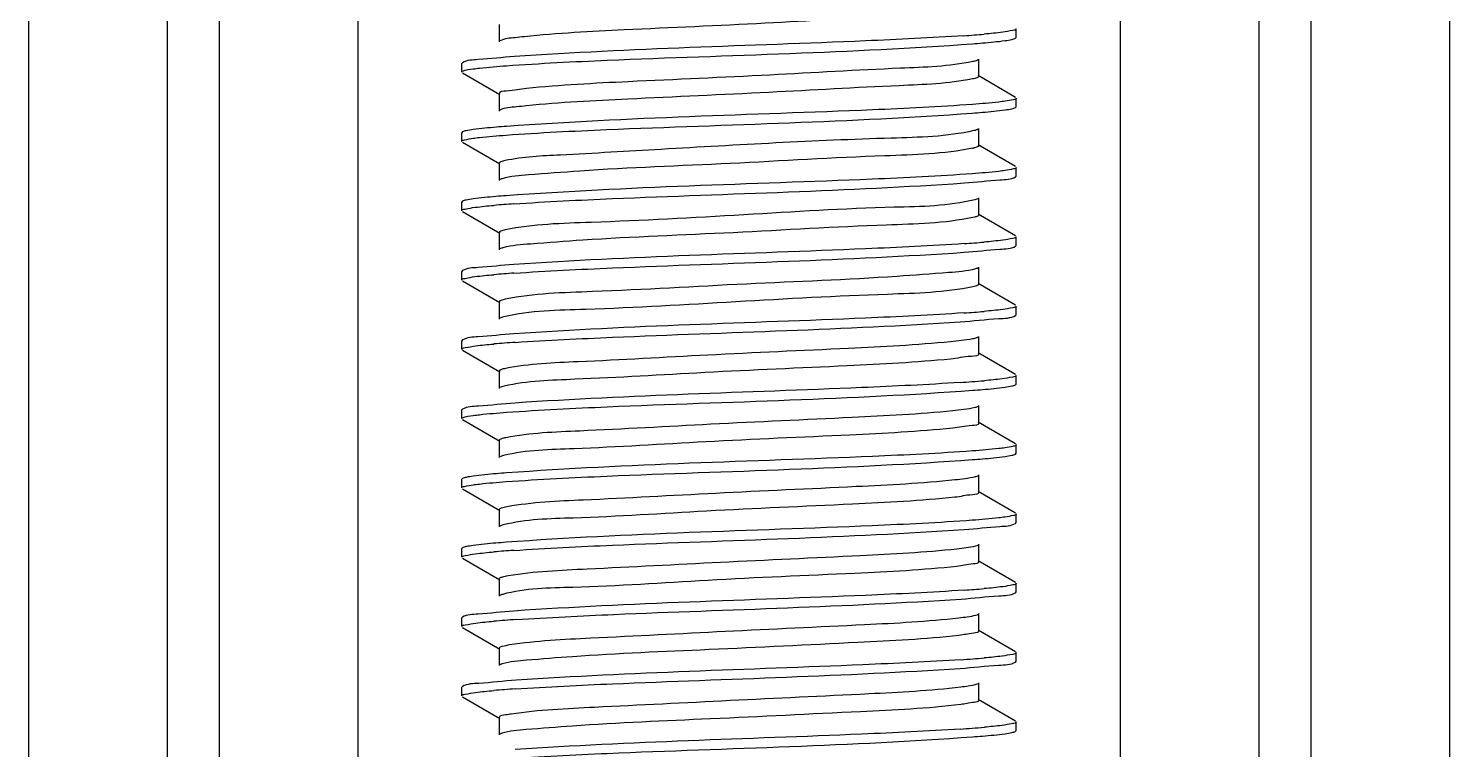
# Model space of a CAD drawing. Extents: x 4995099 to 5303443, y 4627657 to 4889583.
# Drawn here: x 5045632 to 5046242, y 4733037 to 4733347 of the extents above; entities that cross this region are included whole.
import ezdxf

# ---------------------------------------------------------------- set-up
doc = ezdxf.new("R2010")
doc.units = 0
doc.header["$LTSCALE"] = 1000
doc.header["$MEASUREMENT"] = 0
doc.layers.get('0').update_dxf_attribs({"color": 4, "linetype": 'CONTINUOUS'})

msp = doc.modelspace()

# ---------------------------------------------------------------- linework, layer by layer
at = {"linetype": 'Continuous'}
for p, q in [((5045631.61, 4737945.93), (5045631.61, 4732019.65)), ((5045691.14, 4737945.93), (5045691.14, 4732019.65)), ((5045713.46, 4737945.93), (5045713.46, 4732019.65)), ((5045773, 4737945.93), (5045773, 4732019.65)), ((5046100.42, 4737945.93), (5046100.42, 4732019.65)), ((5046159.95, 4737945.93), (5046159.95, 4732019.65)), ((5046182.28, 4737945.93), (5046182.28, 4732019.65)), ((5046241.81, 4737945.93), (5046241.81, 4732019.65)), ((5045833.76, 4733348.4), (5045833.76, 4733340.96)), ((5046055.77, 4733342.82), (5046055.77, 4733346.54)), ((5046055.77, 4733342.82), (5046055.77, 4733346.54)), ((5046055.49, 4733342.49), (5046055.77, 4733342.82)), ((5046039.66, 4733326.07), (5046039.66, 4733333.52)), ((5045817.93, 4733331.98), (5045817.64, 4733331.66)), ((5045817.64, 4733327.94), (5045817.64, 4733331.66)), ((5045817.64, 4733327.94), (5045817.64, 4733331.66)), ((5045817.93, 4733327.61), (5045834.08, 4733318.26)), ((5046055.49, 4733317.1), (5046039.34, 4733326.45)), ((5045833.76, 4733318.63), (5045833.76, 4733311.19)), ((5046055.77, 4733313.05), (5046055.77, 4733316.77)), ((5046055.77, 4733313.05), (5046055.77, 4733316.77)), ((5046055.49, 4733312.73), (5046055.77, 4733313.05)), ((5045817.93, 4733302.22), (5045817.64, 4733301.89)), ((5046039.66, 4733296.31), (5046039.66, 4733303.75)), ((5045817.64, 4733298.17), (5045817.64, 4733301.89)), ((5045817.64, 4733298.17), (5045817.64, 4733301.89)), ((5045817.93, 4733297.84), (5045834.08, 4733288.49)), ((5046055.49, 4733287.33), (5046039.34, 4733296.69)), ((5045833.76, 4733288.87), (5045833.76, 4733281.43)), ((5046055.77, 4733283.29), (5046055.77, 4733287.01)), ((5046055.77, 4733283.29), (5046055.77, 4733287.01)), ((5046055.49, 4733282.96), (5046055.77, 4733283.29)), ((5045817.93, 4733272.45), (5045817.64, 4733272.12)), ((5045817.64, 4733268.4), (5045817.64, 4733272.12)), ((5045817.64, 4733268.4), (5045817.64, 4733272.12)), ((5046039.66, 4733266.54), (5046039.66, 4733273.98)), ((5045817.93, 4733268.08), (5045834.08, 4733258.72)), ((5046037.94, 4733265.68), (5046037.1, 4733265.48)), ((5046055.49, 4733257.57), (5046039.34, 4733266.92)), ((5045833.76, 4733259.1), (5045833.76, 4733251.66)), ((5046055.49, 4733253.19), (5046055.77, 4733253.52)), ((5046055.77, 4733253.52), (5046055.77, 4733257.24)), ((5046055.77, 4733253.52), (5046055.77, 4733257.24)), ((5045817.93, 4733242.68), (5045817.64, 4733242.36)), ((5045817.64, 4733238.64), (5045817.64, 4733242.36)), ((5045817.64, 4733238.64), (5045817.64, 4733242.36)), ((5046039.66, 4733236.78), (5046039.66, 4733244.22)), ((5045817.93, 4733238.31), (5045834.08, 4733228.96)), ((5046038.3, 4733236), (5046037.15, 4733235.73)), ((5046055.49, 4733227.8), (5046039.34, 4733237.15)), ((5045833.76, 4733229.34), (5045833.76, 4733221.89)), ((5046055.49, 4733223.43), (5046055.77, 4733223.75)), ((5046055.77, 4733223.75), (5046055.77, 4733227.47)), ((5046055.77, 4733223.75), (5046055.77, 4733227.47)), ((5045817.93, 4733212.92), (5045817.64, 4733212.59)), ((5045817.64, 4733208.87), (5045817.64, 4733212.59)), ((5045817.64, 4733208.87), (5045817.64, 4733212.59)), ((5046039.66, 4733207.01), (5046039.66, 4733214.45)), ((5045817.93, 4733208.54), (5045834.08, 4733199.19)), ((5046055.49, 4733198.03), (5046039.34, 4733207.39)), ((5045833.76, 4733199.57), (5045833.76, 4733192.13)), ((5046055.49, 4733193.66), (5046055.77, 4733193.99)), ((5046055.77, 4733193.99), (5046055.77, 4733197.71)), ((5046055.77, 4733193.99), (5046055.77, 4733197.71)), ((5045817.93, 4733183.15), (5045817.64, 4733182.83)), ((5045817.64, 4733179.11), (5045817.64, 4733182.83)), ((5045817.64, 4733179.11), (5045817.64, 4733182.83)), ((5046039.66, 4733177.24), (5046039.66, 4733184.69)), ((5045817.93, 4733178.78), (5045834.08, 4733169.43)), ((5046055.49, 4733168.27), (5046039.34, 4733177.62)), ((5045833.76, 4733169.8), (5045833.76, 4733162.36)), ((5046055.77, 4733164.22), (5046055.77, 4733167.94)), ((5046055.77, 4733164.22), (5046055.77, 4733167.94)), ((5046055.49, 4733163.9), (5046055.77, 4733164.22)), ((5045817.93, 4733153.39), (5045817.64, 4733153.06)), ((5045817.64, 4733149.34), (5045817.64, 4733153.06)), ((5045817.64, 4733149.34), (5045817.64, 4733153.06)), ((5046039.66, 4733147.48), (5046039.66, 4733154.92)), ((5045817.93, 4733149.01), (5045834.08, 4733139.66)), ((5046055.49, 4733138.5), (5046039.34, 4733147.86)), ((5045833.76, 4733140.04), (5045833.76, 4733132.6)), ((5046055.77, 4733134.46), (5046055.77, 4733138.18)), ((5046055.77, 4733134.46), (5046055.77, 4733138.18)), ((5046055.49, 4733134.13), (5046055.77, 4733134.46)), ((5046039.66, 4733117.71), (5046039.66, 4733125.15)), ((5045817.93, 4733123.62), (5045817.64, 4733123.29)), ((5045817.64, 4733119.57), (5045817.64, 4733123.29)), ((5045817.64, 4733119.57), (5045817.64, 4733123.29)), ((5045817.93, 4733119.25), (5045834.08, 4733109.89)), ((5046055.49, 4733108.74), (5046039.34, 4733118.09)), ((5045833.76, 4733110.27), (5045833.76, 4733102.83)), ((5046055.77, 4733104.69), (5046055.77, 4733108.41)), ((5046055.77, 4733104.69), (5046055.77, 4733108.41)), ((5046055.49, 4733104.36), (5046055.77, 4733104.69)), ((5046039.66, 4733087.95), (5046039.66, 4733095.39)), ((5045817.93, 4733093.85), (5045817.64, 4733093.53)), ((5045817.64, 4733089.81), (5045817.64, 4733093.53)), ((5045817.64, 4733089.81), (5045817.64, 4733093.53)), ((5045817.93, 4733089.48), (5045834.08, 4733080.13)), ((5046055.49, 4733078.97), (5046039.34, 4733088.32)), ((5045833.76, 4733080.51), (5045833.76, 4733073.06)), ((5046055.77, 4733074.92), (5046055.77, 4733078.64)), ((5046055.77, 4733074.92), (5046055.77, 4733078.64)), ((5046055.49, 4733074.6), (5046055.77, 4733074.92)), ((5045817.93, 4733064.09), (5045817.64, 4733063.76)), ((5046039.66, 4733058.18), (5046039.66, 4733065.62)), ((5045817.64, 4733060.04), (5045817.64, 4733063.76)), ((5045817.64, 4733060.04), (5045817.64, 4733063.76)), ((5045817.93, 4733059.71), (5045834.08, 4733050.36)), ((5046055.49, 4733049.2), (5046039.34, 4733058.56)), ((5045833.76, 4733050.74), (5045833.76, 4733043.3)), ((5046055.77, 4733045.16), (5046055.77, 4733048.88)), ((5046055.77, 4733045.16), (5046055.77, 4733048.88)), ((5046055.49, 4733044.83), (5046055.77, 4733045.16))]:
    msp.add_line(p, q, dxfattribs=at)
for centre, radius, start, end in [((5045999.04, 4733854.92), 512.49, 273.82943, 274.80327), ((5046032.29, 4733318.46), 23.7, 281.49963, 282.80688), ((5045874.17, 4732762.63), 509.87, 93.84368, 94.80342), ((5045999.27, 4733762.79), 509.64, 273.84462, 274.80355), ((5045874.25, 4732731.82), 510.92, 93.83655, 94.80465), ((5045999.12, 4733734.85), 511.48, 273.83478, 274.80338), ((5045875.03, 4732692.27), 520.73, 93.78871, 94.80103), ((5045996.93, 4733732.75), 539.22, 273.69468, 274.79942), ((5045874.17, 4732613.8), 509.87, 93.84377, 94.80337), ((5045999.27, 4733613.88), 509.57, 273.84502, 274.80356), ((5045875.58, 4732566.2), 527.76, 93.75297, 94.80008), ((5045997.43, 4733607.4), 532.93, 273.7263, 274.80004), ((5045875.04, 4732543.22), 520.95, 93.78755, 94.801), ((5045996.95, 4733583.72), 539.03, 273.69565, 274.79944)]:
    msp.add_arc(centre, radius, start, end, dxfattribs=at)
for points, knots in [([(5046036.63, 4733354.69), (5046026.06, 4733352.67), (5045996.31, 4733351.59), (5045946.64, 4733348.71), (5045893.3, 4733346.38), (5045858.81, 4733344.62), (5045844.57, 4733343.15)], [0, 0, 0, 0, 0.167774, 0.461831, 0.776883, 1, 1, 1, 1]), ([(5046055.77, 4733346.54), (5046055.77, 4733346), (5046052.91, 4733345.64), (5046051.46, 4733345.25), (5046050.02, 4733345.06)], [0, 0, 0, 0, 0.271494, 1, 1, 1, 1]), ([(5045844.57, 4733343.15), (5045843.25, 4733343.01), (5045839.78, 4733342.5), (5045836, 4733342.45), (5045834.08, 4733341.33)], [0, 0, 0, 0, 0.374658, 1, 1, 1, 1]), ([(5045836.93, 4733330.67), (5045851.32, 4733331.72), (5045917.99, 4733334.97), (5045984.77, 4733336.27), (5046036.95, 4733340.12)], [0, 0, 0, 0, 0.216129, 1, 1, 1, 1]), ([(5046033.27, 4733343.58), (5046019.19, 4733342.62), (5045954.85, 4733339.52), (5045890.43, 4733338.03), (5045840.25, 4733334.62)], [0, 0, 0, 0, 0.219145, 1, 1, 1, 1]), ([(5046036.95, 4733340.12), (5046038.39, 4733340.22), (5046043.07, 4733340.59), (5046047.75, 4733341.01), (5046050.97, 4733341.47)], [0, 0, 0, 0, 0.307527, 1, 1, 1, 1]), ([(5046050.97, 4733341.47), (5046051.96, 4733341.61), (5046053.47, 4733341.87), (5046055.01, 4733342.22), (5046055.49, 4733342.49)], [0, 0, 0, 0, 0.642834, 1, 1, 1, 1]), ([(5045840.25, 4733334.62), (5045835.08, 4733334.27), (5045827.84, 4733333.27), (5045819.94, 4733333.14), (5045817.93, 4733331.98)], [0, 0, 0, 0, 0.690428, 1, 1, 1, 1]), ([(5046039.34, 4733333.14), (5046039.07, 4733332.99), (5046038.32, 4733332.73), (5046037.57, 4733332.55), (5046037.1, 4733332.46)], [0, 0, 0, 0, 0.392529, 1, 1, 1, 1]), ([(5045817.64, 4733327.94), (5045817.64, 4733328.09), (5045819.41, 4733329.2), (5045821.02, 4733329.09), (5045822.59, 4733329.3)], [0, 0, 0, 0, 0.088901, 1, 1, 1, 1]), ([(5045822.59, 4733329.3), (5045823.5, 4733329.43), (5045828.27, 4733330.01), (5045833.06, 4733330.39), (5045836.93, 4733330.67)], [0, 0, 0, 0, 0.191572, 1, 1, 1, 1]), ([(5046037.1, 4733332.46), (5046026.91, 4733330.34), (5045997.65, 4733329.42), (5045948.46, 4733326.43), (5045894.91, 4733324.15), (5045860.05, 4733322.36), (5045845.51, 4733320.92)], [0, 0, 0, 0, 0.162646, 0.454753, 0.771748, 1, 1, 1, 1]), ([(5045845.51, 4733320.92), (5045842.58, 4733320.63), (5045839.82, 4733319.73), (5045833.76, 4733319.7), (5045833.76, 4733318.63)], [0, 0, 0, 0, 0.734772, 1, 1, 1, 1]), ([(5046036.9, 4733324.98), (5046026.6, 4733322.92), (5045997.28, 4733321.91), (5045948.08, 4733318.99), (5045894.69, 4733316.69), (5045859.98, 4733314.91), (5045845.51, 4733313.48)], [0, 0, 0, 0, 0.164346, 0.456483, 0.772538, 1, 1, 1, 1]), ([(5046039.66, 4733326.07), (5046039.66, 4733325.78), (5046038.42, 4733325.3), (5046037.6, 4733325.12), (5046036.9, 4733324.98)], [0, 0, 0, 0, 0.292517, 1, 1, 1, 1]), ([(5046050.97, 4733315.42), (5046050.08, 4733315.3), (5046045.42, 4733314.72), (5046040.74, 4733314.35), (5046036.95, 4733314.07)], [0, 0, 0, 0, 0.191302, 1, 1, 1, 1]), ([(5046055.77, 4733316.77), (5046055.77, 4733316.31), (5046053.42, 4733315.91), (5046052.18, 4733315.59), (5046050.97, 4733315.42)], [0, 0, 0, 0, 0.274605, 1, 1, 1, 1]), ([(5045845.51, 4733313.48), (5045844.07, 4733313.33), (5045840.29, 4733312.79), (5045836.17, 4733312.78), (5045834.08, 4733311.57)], [0, 0, 0, 0, 0.376452, 1, 1, 1, 1]), ([(5045836.74, 4733300.89), (5045851.1, 4733301.94), (5045917.82, 4733305.19), (5045984.64, 4733306.5), (5046036.88, 4733310.35)], [0, 0, 0, 0, 0.215653, 1, 1, 1, 1]), ([(5046036.95, 4733314.07), (5046022.66, 4733313.02), (5045955.98, 4733309.77), (5045889.21, 4733308.44), (5045836.93, 4733304.62)], [0, 0, 0, 0, 0.214712, 1, 1, 1, 1]), ([(5046036.88, 4733310.35), (5046038.33, 4733310.45), (5046043.03, 4733310.82), (5046047.72, 4733311.24), (5046050.96, 4733311.7)], [0, 0, 0, 0, 0.307511, 1, 1, 1, 1]), ([(5046050.96, 4733311.7), (5046051.94, 4733311.84), (5046053.46, 4733312.1), (5046055.01, 4733312.45), (5046055.49, 4733312.73)], [0, 0, 0, 0, 0.642987, 1, 1, 1, 1]), ([(5045822.59, 4733303.26), (5045821.57, 4733303.12), (5045820.01, 4733302.85), (5045818.42, 4733302.5), (5045817.93, 4733302.22)], [0, 0, 0, 0, 0.644071, 1, 1, 1, 1]), ([(5045836.93, 4733304.62), (5045835.46, 4733304.52), (5045830.67, 4733304.14), (5045825.88, 4733303.72), (5045822.59, 4733303.26)], [0, 0, 0, 0, 0.307216, 1, 1, 1, 1]), ([(5046037.54, 4733302.79), (5046025.97, 4733300.15), (5045980.76, 4733299.28), (5045921.75, 4733295.82), (5045866.53, 4733292.6), (5045844.04, 4733291.55), (5045836.25, 4733289.91)], [0, 0, 0, 0, 0.176446, 0.666999, 0.881663, 1, 1, 1, 1]), ([(5046039.33, 4733303.37), (5046039.11, 4733303.25), (5046038.52, 4733303.03), (5046037.91, 4733302.87), (5046037.54, 4733302.79)], [0, 0, 0, 0, 0.401923, 1, 1, 1, 1]), ([(5045817.64, 4733298.17), (5045817.64, 4733298.64), (5045820.04, 4733299.03), (5045821.3, 4733299.36), (5045822.53, 4733299.53)], [0, 0, 0, 0, 0.274271, 1, 1, 1, 1]), ([(5045822.53, 4733299.53), (5045823.43, 4733299.66), (5045828.16, 4733300.23), (5045832.9, 4733300.61), (5045836.74, 4733300.89)], [0, 0, 0, 0, 0.191488, 1, 1, 1, 1]), ([(5046039.66, 4733296.31), (5046039.66, 4733296.07), (5046038.74, 4733295.62), (5046038.08, 4733295.47), (5046037.54, 4733295.35)], [0, 0, 0, 0, 0.301807, 1, 1, 1, 1]), ([(5045836.25, 4733289.91), (5045835.62, 4733289.78), (5045834.87, 4733289.61), (5045833.76, 4733289.14), (5045833.76, 4733288.87)], [0, 0, 0, 0, 0.704889, 1, 1, 1, 1]), ([(5046037.01, 4733295.23), (5046024.65, 4733292.71), (5045989.67, 4733291.94), (5045933.62, 4733288.42), (5045882.45, 4733286.66), (5045849.92, 4733284.02), (5045838.65, 4733283.25), (5045834.99, 4733282.16)], [0, 0, 0, 0, 0.18687, 0.514831, 0.834376, 0.943334, 1, 1, 1, 1]), ([(5046036.88, 4733284.3), (5046022.56, 4733283.25), (5045955.84, 4733279.99), (5045889.02, 4733278.67), (5045836.74, 4733274.84)], [0, 0, 0, 0, 0.215042, 1, 1, 1, 1]), ([(5046050.96, 4733285.65), (5046050.06, 4733285.53), (5046045.38, 4733284.95), (5046040.68, 4733284.58), (5046036.88, 4733284.3)], [0, 0, 0, 0, 0.191313, 1, 1, 1, 1]), ([(5046055.77, 4733287.01), (5046055.77, 4733286.54), (5046053.41, 4733286.15), (5046052.17, 4733285.83), (5046050.96, 4733285.65)], [0, 0, 0, 0, 0.274535, 1, 1, 1, 1]), ([(5045834.99, 4733282.16), (5045834.81, 4733282.11), (5045834.5, 4733282), (5045834.2, 4733281.87), (5045834.08, 4733281.8)], [0, 0, 0, 0, 0.569367, 1, 1, 1, 1]), ([(5045839.99, 4733271.35), (5045854.1, 4733272.32), (5045918.58, 4733275.42), (5045983.14, 4733276.91), (5046033.44, 4733280.34)], [0, 0, 0, 0, 0.219068, 1, 1, 1, 1]), ([(5046033.44, 4733280.34), (5046038.54, 4733280.69), (5046045.7, 4733281.68), (5046053.5, 4733281.82), (5046055.49, 4733282.96)], [0, 0, 0, 0, 0.690173, 1, 1, 1, 1]), ([(5045822.53, 4733273.49), (5045821.53, 4733273.34), (5045819.99, 4733273.08), (5045818.42, 4733272.73), (5045817.93, 4733272.45)], [0, 0, 0, 0, 0.643594, 1, 1, 1, 1]), ([(5045836.74, 4733274.84), (5045835.28, 4733274.74), (5045830.54, 4733274.37), (5045825.79, 4733273.94), (5045822.53, 4733273.49)], [0, 0, 0, 0, 0.307318, 1, 1, 1, 1]), ([(5046037.94, 4733273.12), (5046026.7, 4733270.28), (5045993.17, 4733270.03), (5045938.46, 4733266.51), (5045882.83, 4733263.48), (5045848.39, 4733262.68), (5045836.29, 4733260.15)], [0, 0, 0, 0, 0.172051, 0.492047, 0.816531, 1, 1, 1, 1]), ([(5046039.33, 4733273.61), (5046039.16, 4733273.51), (5046038.7, 4733273.32), (5046038.22, 4733273.19), (5046037.94, 4733273.12)], [0, 0, 0, 0, 0.41269, 1, 1, 1, 1]), ([(5045817.64, 4733268.4), (5045817.64, 4733268.94), (5045820.49, 4733269.3), (5045821.93, 4733269.69), (5045823.36, 4733269.88)], [0, 0, 0, 0, 0.271594, 1, 1, 1, 1]), ([(5046037.1, 4733265.48), (5046024.93, 4733262.96), (5045990.32, 4733262.21), (5045934.65, 4733258.71), (5045883.6, 4733256.89), (5045850.74, 4733254.37), (5045839.2, 4733253.51), (5045835.33, 4733252.49)], [0, 0, 0, 0, 0.184387, 0.509861, 0.829743, 0.940495, 1, 1, 1, 1]), ([(5046039.66, 4733266.54), (5046039.66, 4733266.34), (5046038.94, 4733265.93), (5046038.38, 4733265.79), (5046037.94, 4733265.68)], [0, 0, 0, 0, 0.310032, 1, 1, 1, 1]), ([(5045836.29, 4733260.15), (5045835.65, 4733260.02), (5045834.89, 4733259.85), (5045833.76, 4733259.38), (5045833.76, 4733259.1)], [0, 0, 0, 0, 0.705216, 1, 1, 1, 1]), ([(5046033.44, 4733254.29), (5046019.33, 4733253.33), (5045954.85, 4733250.22), (5045890.29, 4733248.74), (5045839.99, 4733245.31)], [0, 0, 0, 0, 0.219029, 1, 1, 1, 1]), ([(5046033.33, 4733250.56), (5046038.46, 4733250.91), (5046045.65, 4733251.91), (5046053.49, 4733252.05), (5046055.49, 4733253.19)], [0, 0, 0, 0, 0.690264, 1, 1, 1, 1]), ([(5046055.77, 4733257.24), (5046055.77, 4733256.7), (5046052.93, 4733256.34), (5046051.5, 4733255.95), (5046050.06, 4733255.77)], [0, 0, 0, 0, 0.271614, 1, 1, 1, 1]), ([(5045835.33, 4733252.49), (5045835.08, 4733252.42), (5045834.65, 4733252.3), (5045834.24, 4733252.13), (5045834.08, 4733252.04)], [0, 0, 0, 0, 0.58242, 1, 1, 1, 1]), ([(5045840.07, 4733241.59), (5045854.17, 4733242.55), (5045918.59, 4733245.66), (5045983.09, 4733247.14), (5046033.33, 4733250.56)], [0, 0, 0, 0, 0.219138, 1, 1, 1, 1]), ([(5045839.99, 4733245.31), (5045834.88, 4733244.96), (5045827.72, 4733243.97), (5045819.92, 4733243.83), (5045817.93, 4733242.68)], [0, 0, 0, 0, 0.690195, 1, 1, 1, 1]), ([(5046038.3, 4733243.45), (5046034.54, 4733242.38), (5046023.16, 4733241.58), (5045990.49, 4733238.99), (5045939.37, 4733237.2), (5045883.47, 4733233.69), (5045848.65, 4733232.93), (5045836.37, 4733230.4)], [0, 0, 0, 0, 0.057838, 0.167543, 0.487244, 0.814181, 1, 1, 1, 1]), ([(5046039.33, 4733243.84), (5046039.2, 4733243.76), (5046038.86, 4733243.62), (5046038.5, 4733243.5), (5046038.3, 4733243.45)], [0, 0, 0, 0, 0.425019, 1, 1, 1, 1]), ([(5045817.64, 4733238.64), (5045817.64, 4733239.17), (5045820.48, 4733239.53), (5045821.91, 4733239.92), (5045823.34, 4733240.11)], [0, 0, 0, 0, 0.271633, 1, 1, 1, 1]), ([(5046037.15, 4733235.73), (5046025.15, 4733233.21), (5045990.92, 4733232.42), (5045935.55, 4733229.35), (5045880.77, 4733225.98), (5045847.14, 4733225.53), (5045835.71, 4733222.82)], [0, 0, 0, 0, 0.182223, 0.50526, 0.82533, 1, 1, 1, 1]), ([(5046039.66, 4733236.78), (5046039.66, 4733236.61), (5046039.11, 4733236.23), (5046038.65, 4733236.1), (5046038.3, 4733236)], [0, 0, 0, 0, 0.320305, 1, 1, 1, 1]), ([(5045836.37, 4733230.4), (5045835.7, 4733230.27), (5045834.93, 4733230.09), (5045833.76, 4733229.62), (5045833.76, 4733229.34)], [0, 0, 0, 0, 0.705925, 1, 1, 1, 1]), ([(5045835.71, 4733222.82), (5045835.38, 4733222.74), (5045834.82, 4733222.59), (5045834.29, 4733222.39), (5045834.08, 4733222.27)], [0, 0, 0, 0, 0.593796, 1, 1, 1, 1]), ([(5046033.33, 4733224.52), (5046019.23, 4733223.56), (5045954.81, 4733220.46), (5045890.31, 4733218.97), (5045840.07, 4733215.55)], [0, 0, 0, 0, 0.219177, 1, 1, 1, 1]), ([(5046031.68, 4733220.69), (5046037.2, 4733221.05), (5046044.92, 4733222.12), (5046053.35, 4733222.2), (5046055.49, 4733223.43)], [0, 0, 0, 0, 0.691533, 1, 1, 1, 1]), ([(5046055.77, 4733227.47), (5046055.77, 4733226.93), (5046052.92, 4733226.58), (5046051.47, 4733226.18), (5046050.03, 4733226)], [0, 0, 0, 0, 0.271536, 1, 1, 1, 1]), ([(5045840.62, 4733211.86), (5045854.54, 4733212.8), (5045918.22, 4733215.86), (5045981.98, 4733217.41), (5046031.68, 4733220.69)], [0, 0, 0, 0, 0.218817, 1, 1, 1, 1]), ([(5045840.07, 4733215.55), (5045834.94, 4733215.2), (5045827.76, 4733214.2), (5045819.93, 4733214.07), (5045817.93, 4733212.92)], [0, 0, 0, 0, 0.690271, 1, 1, 1, 1]), ([(5046027.51, 4733212.13), (5046012.96, 4733210.71), (5045978.21, 4733208.92), (5045924.87, 4733206.64), (5045875.86, 4733203.71), (5045846.69, 4733202.72), (5045836.47, 4733200.66)], [0, 0, 0, 0, 0.228997, 0.545176, 0.836537, 1, 1, 1, 1]), ([(5046038.61, 4733213.78), (5046038.07, 4733213.6), (5046034.4, 4733212.79), (5046030.67, 4733212.44), (5046027.51, 4733212.13)], [0, 0, 0, 0, 0.152407, 1, 1, 1, 1]), ([(5046039.34, 4733214.08), (5046039.24, 4733214.02), (5046039, 4733213.91), (5046038.75, 4733213.82), (5046038.61, 4733213.78)], [0, 0, 0, 0, 0.43932, 1, 1, 1, 1]), ([(5045817.64, 4733208.87), (5045817.64, 4733209.43), (5045820.59, 4733209.77), (5045822.07, 4733210.18), (5045823.55, 4733210.37)], [0, 0, 0, 0, 0.27108, 1, 1, 1, 1]), ([(5046027.51, 4733204.69), (5046012.78, 4733203.25), (5045977.63, 4733201.44), (5045923.81, 4733199.2), (5045874.85, 4733196.09), (5045845.84, 4733195.33), (5045835.93, 4733193.1)], [0, 0, 0, 0, 0.23121, 0.549998, 0.841262, 1, 1, 1, 1]), ([(5046039.66, 4733207.01), (5046039.66, 4733205.91), (5046033.38, 4733205.92), (5046030.54, 4733204.98), (5046027.51, 4733204.69)], [0, 0, 0, 0, 0.265195, 1, 1, 1, 1]), ([(5045836.47, 4733200.66), (5045835.78, 4733200.52), (5045834.98, 4733200.34), (5045833.76, 4733199.86), (5045833.76, 4733199.57)], [0, 0, 0, 0, 0.706927, 1, 1, 1, 1]), ([(5045835.93, 4733193.1), (5045835.55, 4733193.02), (5045834.93, 4733192.86), (5045834.31, 4733192.64), (5045834.09, 4733192.5)], [0, 0, 0, 0, 0.599352, 1, 1, 1, 1]), ([(5046031.68, 4733194.64), (5046017.57, 4733193.71), (5045953.88, 4733190.67), (5045890.12, 4733189.15), (5045840.62, 4733185.82)], [0, 0, 0, 0, 0.221759, 1, 1, 1, 1]), ([(5046036.95, 4733191.29), (5046038.39, 4733191.39), (5046043.07, 4733191.76), (5046047.75, 4733192.18), (5046050.97, 4733192.64)], [0, 0, 0, 0, 0.307527, 1, 1, 1, 1]), ([(5046055.77, 4733197.71), (5046055.77, 4733197.14), (5046052.71, 4733196.8), (5046051.19, 4733196.38), (5046049.65, 4733196.18)], [0, 0, 0, 0, 0.270528, 1, 1, 1, 1]), ([(5046050.97, 4733192.64), (5046051.96, 4733192.78), (5046053.47, 4733193.04), (5046055.01, 4733193.39), (5046055.49, 4733193.66)], [0, 0, 0, 0, 0.642828, 1, 1, 1, 1]), ([(5045836.94, 4733181.84), (5045851.33, 4733182.89), (5045918, 4733186.14), (5045984.78, 4733187.44), (5046036.95, 4733191.29)], [0, 0, 0, 0, 0.216148, 1, 1, 1, 1]), ([(5045817.64, 4733179.11), (5045817.64, 4733179.26), (5045819.41, 4733180.37), (5045821.02, 4733180.26), (5045822.59, 4733180.48)], [0, 0, 0, 0, 0.088892, 1, 1, 1, 1]), ([(5045840.62, 4733185.82), (5045835.36, 4733185.46), (5045828, 4733184.44), (5045819.97, 4733184.33), (5045817.93, 4733183.15)], [0, 0, 0, 0, 0.690689, 1, 1, 1, 1]), ([(5045822.59, 4733180.48), (5045823.5, 4733180.6), (5045828.27, 4733181.18), (5045833.06, 4733181.56), (5045836.94, 4733181.84)], [0, 0, 0, 0, 0.191574, 1, 1, 1, 1]), ([(5046028.46, 4733182.46), (5046014.1, 4733181), (5045979.46, 4733179.23), (5045926.03, 4733176.91), (5045876.56, 4733173.99), (5045847.01, 4733172.97), (5045836.59, 4733170.92)], [0, 0, 0, 0, 0.22522, 0.541066, 0.834324, 1, 1, 1, 1]), ([(5046039.34, 4733184.31), (5046038.94, 4733184.08), (5046035.34, 4733183.1), (5046031.67, 4733182.78), (5046028.46, 4733182.46)], [0, 0, 0, 0, 0.123951, 1, 1, 1, 1]), ([(5046028.46, 4733175.01), (5046013.78, 4733173.52), (5045978.4, 4733171.72), (5045924.11, 4733169.48), (5045874.74, 4733166.22), (5045845.48, 4733165.65), (5045835.65, 4733163.27)], [0, 0, 0, 0, 0.229214, 0.549847, 0.842959, 1, 1, 1, 1]), ([(5046039.66, 4733177.24), (5046039.66, 4733176.23), (5046033.89, 4733176.14), (5046031.26, 4733175.3), (5046028.46, 4733175.01)], [0, 0, 0, 0, 0.265624, 1, 1, 1, 1]), ([(5045836.59, 4733170.92), (5045835.87, 4733170.78), (5045835.04, 4733170.59), (5045833.76, 4733170.1), (5045833.76, 4733169.8)], [0, 0, 0, 0, 0.708145, 1, 1, 1, 1]), ([(5046055.77, 4733167.94), (5046055.77, 4733167.48), (5046053.42, 4733167.08), (5046052.18, 4733166.76), (5046050.97, 4733166.59)], [0, 0, 0, 0, 0.274607, 1, 1, 1, 1]), ([(5045835.65, 4733163.27), (5045835.33, 4733163.19), (5045834.8, 4733163.05), (5045834.28, 4733162.85), (5045834.09, 4733162.74)], [0, 0, 0, 0, 0.591731, 1, 1, 1, 1]), ([(5046036.95, 4733165.24), (5046022.66, 4733164.19), (5045955.99, 4733160.94), (5045889.22, 4733159.61), (5045836.94, 4733155.79)], [0, 0, 0, 0, 0.214698, 1, 1, 1, 1]), ([(5046036.88, 4733161.52), (5046038.33, 4733161.62), (5046043.03, 4733161.99), (5046047.72, 4733162.41), (5046050.96, 4733162.87)], [0, 0, 0, 0, 0.307511, 1, 1, 1, 1]), ([(5046050.97, 4733166.59), (5046050.08, 4733166.47), (5046045.42, 4733165.89), (5046040.74, 4733165.52), (5046036.95, 4733165.24)], [0, 0, 0, 0, 0.191302, 1, 1, 1, 1]), ([(5046050.96, 4733162.87), (5046051.94, 4733163.01), (5046053.46, 4733163.27), (5046055.01, 4733163.62), (5046055.49, 4733163.9)], [0, 0, 0, 0, 0.642983, 1, 1, 1, 1]), ([(5045836.94, 4733155.79), (5045835.47, 4733155.69), (5045830.68, 4733155.31), (5045825.89, 4733154.89), (5045822.59, 4733154.43)], [0, 0, 0, 0, 0.307214, 1, 1, 1, 1]), ([(5045836.74, 4733152.06), (5045851.11, 4733153.11), (5045917.82, 4733156.36), (5045984.64, 4733157.67), (5046036.88, 4733161.52)], [0, 0, 0, 0, 0.215666, 1, 1, 1, 1]), ([(5045817.64, 4733149.34), (5045817.64, 4733149.81), (5045820.04, 4733150.2), (5045821.3, 4733150.53), (5045822.53, 4733150.7)], [0, 0, 0, 0, 0.274264, 1, 1, 1, 1]), ([(5045822.59, 4733154.43), (5045821.57, 4733154.29), (5045820.01, 4733154.02), (5045818.42, 4733153.67), (5045817.93, 4733153.39)], [0, 0, 0, 0, 0.644088, 1, 1, 1, 1]), ([(5045822.53, 4733150.7), (5045823.44, 4733150.83), (5045828.16, 4733151.4), (5045832.9, 4733151.78), (5045836.74, 4733152.06)], [0, 0, 0, 0, 0.191492, 1, 1, 1, 1]), ([(5046029.38, 4733152.79), (5046015.33, 4733151.3), (5045981.06, 4733149.56), (5045927.85, 4733147.19), (5045877.91, 4733144.37), (5045847.88, 4733143.21), (5045837.09, 4733141.25)], [0, 0, 0, 0, 0.2201, 0.53401, 0.829213, 1, 1, 1, 1]), ([(5046039.34, 4733154.54), (5046038.97, 4733154.33), (5046035.68, 4733153.4), (5046032.32, 4733153.1), (5046029.38, 4733152.79)], [0, 0, 0, 0, 0.1262, 1, 1, 1, 1]), ([(5046029.38, 4733145.34), (5046014.76, 4733143.8), (5045979.21, 4733142), (5045924.5, 4733139.77), (5045874.74, 4733136.35), (5045845.19, 4733135.97), (5045835.42, 4733133.45)], [0, 0, 0, 0, 0.226945, 0.549209, 0.84423, 1, 1, 1, 1]), ([(5046039.66, 4733147.48), (5046039.66, 4733146.54), (5046034.39, 4733146.38), (5046031.95, 4733145.62), (5046029.38, 4733145.34)], [0, 0, 0, 0, 0.266409, 1, 1, 1, 1]), ([(5045837.09, 4733141.25), (5045836.25, 4733141.09), (5045835.3, 4733140.87), (5045833.76, 4733140.38), (5045833.76, 4733140.04)], [0, 0, 0, 0, 0.71294, 1, 1, 1, 1]), ([(5046055.77, 4733138.18), (5046055.77, 4733137.71), (5046053.41, 4733137.32), (5046052.17, 4733137), (5046050.96, 4733136.82)], [0, 0, 0, 0, 0.274537, 1, 1, 1, 1]), ([(5045835.42, 4733133.45), (5045835.15, 4733133.38), (5045834.7, 4733133.25), (5045834.26, 4733133.07), (5045834.09, 4733132.97)], [0, 0, 0, 0, 0.584772, 1, 1, 1, 1]), ([(5046036.88, 4733135.47), (5046022.56, 4733134.42), (5045955.84, 4733131.16), (5045889.03, 4733129.84), (5045836.74, 4733126.01)], [0, 0, 0, 0, 0.215033, 1, 1, 1, 1]), ([(5045839.99, 4733122.52), (5045854.1, 4733123.49), (5045918.58, 4733126.59), (5045983.15, 4733128.08), (5046033.44, 4733131.51)], [0, 0, 0, 0, 0.219069, 1, 1, 1, 1]), ([(5046033.44, 4733131.51), (5046038.55, 4733131.86), (5046045.7, 4733132.85), (5046053.5, 4733132.99), (5046055.49, 4733134.13)], [0, 0, 0, 0, 0.690169, 1, 1, 1, 1]), ([(5046050.96, 4733136.82), (5046050.06, 4733136.7), (5046045.38, 4733136.12), (5046040.68, 4733135.75), (5046036.88, 4733135.47)], [0, 0, 0, 0, 0.191313, 1, 1, 1, 1]), ([(5045836.74, 4733126.01), (5045835.28, 4733125.91), (5045830.54, 4733125.54), (5045825.8, 4733125.11), (5045822.53, 4733124.66)], [0, 0, 0, 0, 0.307313, 1, 1, 1, 1]), ([(5045817.64, 4733119.57), (5045817.64, 4733120.11), (5045820.49, 4733120.47), (5045821.93, 4733120.86), (5045823.36, 4733121.05)], [0, 0, 0, 0, 0.271592, 1, 1, 1, 1]), ([(5045822.53, 4733124.66), (5045821.53, 4733124.51), (5045819.99, 4733124.25), (5045818.42, 4733123.9), (5045817.93, 4733123.62)], [0, 0, 0, 0, 0.643609, 1, 1, 1, 1]), ([(5046030.27, 4733123.11), (5046016.52, 4733121.6), (5045982.63, 4733119.88), (5045929.67, 4733117.48), (5045879.3, 4733114.73), (5045848.79, 4733113.46), (5045837.64, 4733111.58)], [0, 0, 0, 0, 0.215, 0.526978, 0.824118, 1, 1, 1, 1]), ([(5046039.34, 4733124.78), (5046038.99, 4733124.58), (5046036, 4733123.7), (5046032.93, 4733123.41), (5046030.27, 4733123.11)], [0, 0, 0, 0, 0.128627, 1, 1, 1, 1]), ([(5046030.27, 4733115.67), (5046015.73, 4733114.07), (5045980.05, 4733112.28), (5045924.97, 4733110.06), (5045874.81, 4733106.48), (5045844.97, 4733106.29), (5045835.24, 4733103.63)], [0, 0, 0, 0, 0.224438, 0.548154, 0.845143, 1, 1, 1, 1]), ([(5046039.66, 4733117.71), (5046039.67, 4733116.85), (5046034.87, 4733116.62), (5046032.61, 4733115.93), (5046030.27, 4733115.67)], [0, 0, 0, 0, 0.267355, 1, 1, 1, 1]), ([(5045837.64, 4733111.58), (5045836.66, 4733111.41), (5045835.59, 4733111.16), (5045833.76, 4733110.66), (5045833.76, 4733110.27)], [0, 0, 0, 0, 0.716901, 1, 1, 1, 1]), ([(5046055.77, 4733108.41), (5046055.77, 4733107.87), (5046052.93, 4733107.51), (5046051.5, 4733107.12), (5046050.06, 4733106.94)], [0, 0, 0, 0, 0.271617, 1, 1, 1, 1]), ([(5045835.24, 4733103.63), (5045835.01, 4733103.57), (5045834.62, 4733103.45), (5045834.24, 4733103.29), (5045834.09, 4733103.21)], [0, 0, 0, 0, 0.578442, 1, 1, 1, 1]), ([(5046033.44, 4733105.46), (5046019.34, 4733104.5), (5045954.85, 4733101.39), (5045890.29, 4733099.91), (5045839.99, 4733096.48)], [0, 0, 0, 0, 0.219021, 1, 1, 1, 1]), ([(5045841.04, 4733092.83), (5045855.02, 4733093.76), (5045918.7, 4733096.82), (5045982.44, 4733098.35), (5046032.06, 4733101.65)], [0, 0, 0, 0, 0.219887, 1, 1, 1, 1]), ([(5046032.06, 4733101.65), (5046037.49, 4733102.01), (5046045.09, 4733103.06), (5046053.38, 4733103.15), (5046055.49, 4733104.36)], [0, 0, 0, 0, 0.691245, 1, 1, 1, 1]), ([(5045839.99, 4733096.48), (5045834.88, 4733096.13), (5045827.72, 4733095.14), (5045819.92, 4733095), (5045817.93, 4733093.85)], [0, 0, 0, 0, 0.690194, 1, 1, 1, 1]), ([(5046039.34, 4733095.01), (5046039.02, 4733094.83), (5046036.31, 4733094), (5046033.52, 4733093.72), (5046031.11, 4733093.44)], [0, 0, 0, 0, 0.131334, 1, 1, 1, 1]), ([(5045817.64, 4733089.81), (5045817.64, 4733090.37), (5045820.64, 4733090.71), (5045822.14, 4733091.13), (5045823.65, 4733091.32)], [0, 0, 0, 0, 0.27083, 1, 1, 1, 1]), ([(5046031.11, 4733093.44), (5046017.68, 4733091.89), (5045984.19, 4733090.21), (5045931.49, 4733087.77), (5045880.71, 4733085.09), (5045849.73, 4733083.72), (5045838.22, 4733081.91)], [0, 0, 0, 0, 0.209915, 0.519968, 0.819038, 1, 1, 1, 1]), ([(5046031.11, 4733086), (5046016.69, 4733084.34), (5045980.89, 4733082.66), (5045925.62, 4733079.89), (5045878.12, 4733077.99), (5045848.62, 4733075.59), (5045838.46, 4733074.79), (5045835.09, 4733073.83)], [0, 0, 0, 0, 0.221704, 0.546695, 0.845683, 0.946468, 1, 1, 1, 1]), ([(5046039.66, 4733087.95), (5046039.66, 4733087.16), (5046035.33, 4733086.86), (5046033.25, 4733086.25), (5046031.11, 4733086)], [0, 0, 0, 0, 0.26871, 1, 1, 1, 1]), ([(5045838.22, 4733081.91), (5045837.1, 4733081.73), (5045835.89, 4733081.44), (5045833.76, 4733080.95), (5045833.76, 4733080.51)], [0, 0, 0, 0, 0.720201, 1, 1, 1, 1]), ([(5046055.77, 4733078.64), (5046055.77, 4733078.08), (5046052.75, 4733077.74), (5046051.24, 4733077.32), (5046049.72, 4733077.13)], [0, 0, 0, 0, 0.270699, 1, 1, 1, 1]), ([(5045835.09, 4733073.83), (5045834.89, 4733073.77), (5045834.55, 4733073.66), (5045834.22, 4733073.52), (5045834.09, 4733073.44)], [0, 0, 0, 0, 0.572701, 1, 1, 1, 1]), ([(5045840.63, 4733063.03), (5045854.55, 4733063.97), (5045918.24, 4733067.04), (5045982, 4733068.58), (5046031.69, 4733071.86)], [0, 0, 0, 0, 0.218851, 1, 1, 1, 1]), ([(5046032.06, 4733075.6), (5046018.02, 4733074.67), (5045954.35, 4733071.62), (5045890.6, 4733070.09), (5045841.04, 4733066.78)], [0, 0, 0, 0, 0.220721, 1, 1, 1, 1]), ([(5046031.69, 4733071.86), (5046037.21, 4733072.22), (5046044.92, 4733073.29), (5046053.35, 4733073.37), (5046055.49, 4733074.6)], [0, 0, 0, 0, 0.691524, 1, 1, 1, 1]), ([(5045841.04, 4733066.78), (5045835.68, 4733066.42), (5045828.19, 4733065.39), (5045820.01, 4733065.28), (5045817.93, 4733064.09)], [0, 0, 0, 0, 0.691013, 1, 1, 1, 1]), ([(5046039.34, 4733065.25), (5046039.04, 4733065.08), (5046036.61, 4733064.3), (5046034.09, 4733064.04), (5046031.92, 4733063.77)], [0, 0, 0, 0, 0.134033, 1, 1, 1, 1]), ([(5045817.64, 4733060.04), (5045817.64, 4733060.6), (5045820.59, 4733060.94), (5045822.07, 4733061.35), (5045823.56, 4733061.54)], [0, 0, 0, 0, 0.271071, 1, 1, 1, 1]), ([(5046031.92, 4733063.77), (5046018.81, 4733062.19), (5045985.73, 4733060.54), (5045933.32, 4733058.07), (5045882.15, 4733055.43), (5045850.71, 4733053.99), (5045838.84, 4733052.23)], [0, 0, 0, 0, 0.204842, 0.512973, 0.813968, 1, 1, 1, 1]), ([(5046039.66, 4733058.18), (5046039.67, 4733057.46), (5046035.76, 4733057.11), (5046033.86, 4733056.57), (5046031.92, 4733056.33)], [0, 0, 0, 0, 0.269812, 1, 1, 1, 1]), ([(5045838.84, 4733052.23), (5045838.1, 4733052.12), (5045836.66, 4733051.71), (5045833.76, 4733051.77), (5045833.76, 4733050.74)], [0, 0, 0, 0, 0.421169, 1, 1, 1, 1]), ([(5046031.92, 4733056.33), (5046017.63, 4733054.6), (5045981.76, 4733052.96), (5045926.22, 4733050.13), (5045878.24, 4733048.25), (5045848.5, 4733045.79), (5045838.3, 4733045.03), (5045834.97, 4733044.02)], [0, 0, 0, 0, 0.218801, 0.544965, 0.846028, 0.947082, 1, 1, 1, 1]), ([(5046031.69, 4733045.81), (5046017.59, 4733044.88), (5045953.9, 4733041.84), (5045890.14, 4733040.32), (5045840.63, 4733036.99)], [0, 0, 0, 0, 0.221727, 1, 1, 1, 1]), ([(5046055.77, 4733048.88), (5046055.77, 4733048.31), (5046052.71, 4733047.97), (5046051.19, 4733047.55), (5046049.66, 4733047.35)], [0, 0, 0, 0, 0.270533, 1, 1, 1, 1]), ([(5045834.97, 4733044.02), (5045834.79, 4733043.97), (5045834.49, 4733043.87), (5045834.2, 4733043.74), (5045834.08, 4733043.67)], [0, 0, 0, 0, 0.567505, 1, 1, 1, 1]), ([(5045836.95, 4733033.01), (5045851.34, 4733034.06), (5045918.01, 4733037.31), (5045984.78, 4733038.61), (5046036.96, 4733042.46)], [0, 0, 0, 0, 0.216168, 1, 1, 1, 1]), ([(5046036.96, 4733042.46), (5046038.4, 4733042.56), (5046043.08, 4733042.93), (5046047.76, 4733043.35), (5046050.97, 4733043.81)], [0, 0, 0, 0, 0.307528, 1, 1, 1, 1]), ([(5046050.97, 4733043.81), (5046051.96, 4733043.95), (5046053.47, 4733044.21), (5046055.01, 4733044.56), (5046055.49, 4733044.83)], [0, 0, 0, 0, 0.642823, 1, 1, 1, 1])]:
    msp.add_open_spline(points, degree=3, knots=knots, dxfattribs=at)
for points in [[(5046050.02, 4733345.06), (5046047.34, 4733344.71), (5046044.65, 4733344.46), (5046041.96, 4733344.23)], [(5045823.36, 4733269.88), (5045826.06, 4733270.23), (5045828.76, 4733270.48), (5045831.47, 4733270.71)], [(5046050.06, 4733255.77), (5046047.37, 4733255.42), (5046044.66, 4733255.17), (5046041.95, 4733254.93)], [(5045823.34, 4733240.11), (5045826.04, 4733240.46), (5045828.75, 4733240.71), (5045831.46, 4733240.94)], [(5046050.03, 4733226), (5046047.35, 4733225.65), (5046044.65, 4733225.4), (5046041.95, 4733225.17)], [(5045823.55, 4733210.37), (5045826.18, 4733210.71), (5045828.81, 4733210.95), (5045831.44, 4733211.17)], [(5046049.65, 4733196.18), (5046047.12, 4733195.87), (5046044.59, 4733195.63), (5046042.05, 4733195.41)], [(5045823.36, 4733121.05), (5045826.06, 4733121.4), (5045828.76, 4733121.65), (5045831.47, 4733121.88)], [(5046050.06, 4733106.94), (5046047.37, 4733106.59), (5046044.66, 4733106.34), (5046041.94, 4733106.1)], [(5045823.65, 4733091.32), (5045826.23, 4733091.65), (5045828.82, 4733091.89), (5045831.42, 4733092.11)], [(5046049.72, 4733077.13), (5046047.16, 4733076.8), (5046044.59, 4733076.56), (5046042.02, 4733076.35)], [(5045823.56, 4733061.54), (5045826.18, 4733061.88), (5045828.81, 4733062.12), (5045831.44, 4733062.34)], [(5046049.66, 4733047.35), (5046047.13, 4733047.04), (5046044.59, 4733046.8), (5046042.05, 4733046.58)]]:
    msp.add_open_spline(points, degree=3, dxfattribs=at)

doc.saveas('drawing.dxf')
